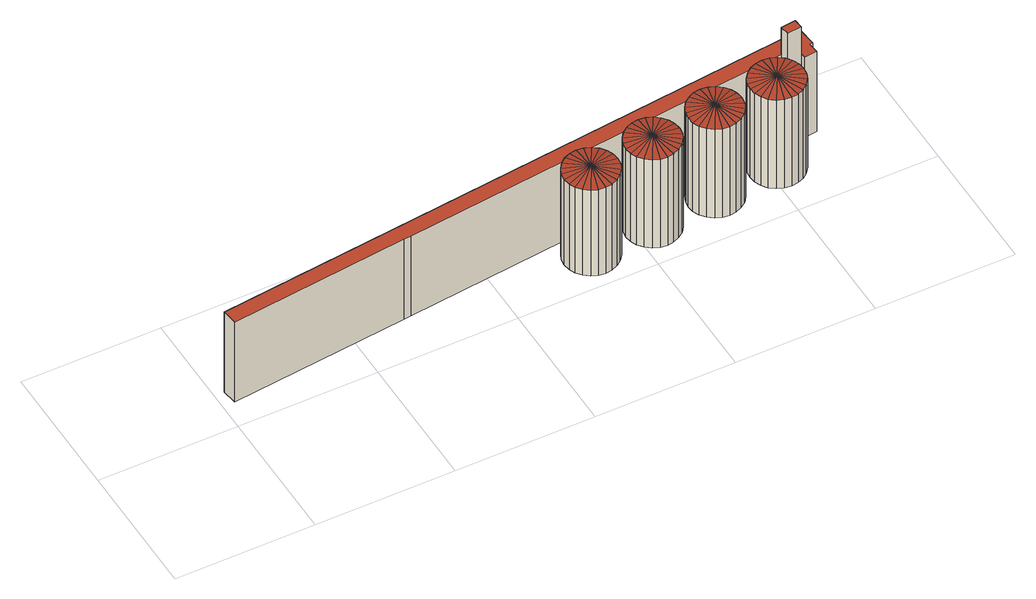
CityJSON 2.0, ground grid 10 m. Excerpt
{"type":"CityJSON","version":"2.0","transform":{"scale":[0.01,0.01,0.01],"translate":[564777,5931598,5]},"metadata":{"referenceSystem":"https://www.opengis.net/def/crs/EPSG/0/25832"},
"CityObjects":{
"building1":{"type":"Building","attributes":{"Grundfläche 2D":50.71,"Grundhöhe NN":5.56},"geometry":[{"type":"Solid","lod":"3","boundaries":[[[[0,1,2,3,4,5,6,7,8,9]],[[10,2,1,11]],[[12,3,2,10]],[[13,4,3,12]],[[14,5,4,13]],[[15,6,5,14]],[[16,7,6,15]],[[17,8,7,16]],[[18,9,8,17]],[[0,9,18,19]],[[11,1,0,19]],[[14,13,12,10,11,19,18,17,16,15]]]],"semantics":{"surfaces":[{"type":"RoofSurface"},{"type":"WallSurface"},{"type":"GroundSurface"}],"values":[[0,1,1,1,1,1,1,1,1,1,1,2]]}}]},
"building2":{"type":"Building","attributes":{"Grundfläche 2D":11.39,"Grundhöhe NN":5.68},"geometry":[{"type":"Solid","lod":"3","boundaries":[[[[20,21,22]],[[22,21,23]],[[24,21,20]],[[25,21,24]],[[26,21,25]],[[27,21,26]],[[28,21,27]],[[29,21,28]],[[30,21,29]],[[31,21,30]],[[32,21,31]],[[33,21,32]],[[34,21,33]],[[35,21,34]],[[36,21,35]],[[37,21,36]],[[38,21,37]],[[39,21,38]],[[40,21,39]],[[41,21,40]],[[42,21,41]],[[43,21,42]],[[44,21,43]],[[23,21,44]],[[22,45,46,20]],[[20,46,47,24]],[[24,47,48,25]],[[25,48,49,26]],[[26,49,50,27]],[[27,50,51,28]],[[28,51,52,29]],[[29,52,53,30]],[[30,53,54,31]],[[31,54,55,32]],[[32,55,56,33]],[[33,56,57,34]],[[34,57,58,35]],[[35,58,59,36]],[[36,59,60,37]],[[37,60,61,38]],[[38,61,62,39]],[[39,62,63,40]],[[23,64,45,22]],[[40,63,65,41]],[[41,65,66,42]],[[42,66,67,43]],[[43,67,68,44]],[[44,68,64,23]],[[65,63,62,61,60,59,58,57,56,55,54,53,52,51,50,49,48,47,46,45,64,68,67,66]]]],"semantics":{"surfaces":[{"type":"RoofSurface"},{"type":"WallSurface"},{"type":"GroundSurface"}],"values":[[0,0,0,0,0,0,0,0,0,0,0,0,0,0,0,0,0,0,0,0,0,0,0,0,1,1,1,1,1,1,1,1,1,1,1,1,1,1,1,1,1,1,1,1,1,1,1,1,2]]}}]},
"building3":{"type":"Building","attributes":{"Grundfläche 2D":11.38,"Grundhöhe NN":5.65},"geometry":[{"type":"Solid","lod":"3","boundaries":[[[[69,70,71]],[[72,69,71]],[[70,73,71]],[[73,74,71]],[[74,75,71]],[[75,76,71]],[[76,77,71]],[[77,78,71]],[[78,79,71]],[[79,80,71]],[[80,81,71]],[[81,82,71]],[[82,83,71]],[[83,84,71]],[[84,85,71]],[[85,86,71]],[[86,87,71]],[[87,88,71]],[[88,89,71]],[[89,90,71]],[[90,91,71]],[[91,92,71]],[[92,93,71]],[[93,72,71]],[[94,70,69,95]],[[96,73,70,94]],[[97,74,73,96]],[[98,75,74,97]],[[99,76,75,98]],[[100,77,76,99]],[[101,78,77,100]],[[102,79,78,101]],[[103,80,79,102]],[[104,81,80,103]],[[105,82,81,104]],[[106,83,82,105]],[[107,84,83,106]],[[108,85,84,107]],[[109,86,85,108]],[[110,87,86,109]],[[111,88,87,110]],[[112,89,88,111]],[[95,69,72,113]],[[114,90,89,112]],[[115,91,90,114]],[[116,92,91,115]],[[117,93,92,116]],[[113,72,93,117]],[[97,96,94,95,113,117,116,115,114,112,111,110,109,108,107,106,105,104,103,102,101,100,99,98]]]],"semantics":{"surfaces":[{"type":"RoofSurface"},{"type":"WallSurface"},{"type":"GroundSurface"}],"values":[[0,0,0,0,0,0,0,0,0,0,0,0,0,0,0,0,0,0,0,0,0,0,0,0,1,1,1,1,1,1,1,1,1,1,1,1,1,1,1,1,1,1,1,1,1,1,1,1,2]]}}]},
"building4":{"type":"Building","attributes":{"Grundfläche 2D":11.39,"Grundhöhe NN":5.6},"geometry":[{"type":"Solid","lod":"3","boundaries":[[[[118,119,120]],[[120,119,121]],[[122,119,118]],[[123,119,122]],[[124,119,123]],[[125,119,124]],[[126,119,125]],[[127,119,126]],[[128,119,127]],[[129,119,128]],[[130,119,129]],[[131,119,130]],[[132,119,131]],[[133,119,132]],[[134,119,133]],[[135,119,134]],[[136,119,135]],[[137,119,136]],[[138,119,137]],[[139,119,138]],[[140,119,139]],[[141,119,140]],[[142,119,141]],[[121,119,142]],[[120,143,144,118]],[[118,144,145,122]],[[122,145,146,123]],[[123,146,147,124]],[[124,147,148,125]],[[125,148,149,126]],[[126,149,150,127]],[[127,150,151,128]],[[128,151,152,129]],[[129,152,153,130]],[[130,153,154,131]],[[131,154,155,132]],[[132,155,156,133]],[[133,156,157,134]],[[134,157,158,135]],[[135,158,159,136]],[[136,159,160,137]],[[137,160,161,138]],[[121,162,143,120]],[[138,161,163,139]],[[139,163,164,140]],[[140,164,165,141]],[[141,165,166,142]],[[142,166,162,121]],[[156,155,154,153,152,151,150,149,148,147,146,145,144,143,162,166,165,164,163,161,160,159,158,157]]]],"semantics":{"surfaces":[{"type":"RoofSurface"},{"type":"WallSurface"},{"type":"GroundSurface"}],"values":[[0,0,0,0,0,0,0,0,0,0,0,0,0,0,0,0,0,0,0,0,0,0,0,0,1,1,1,1,1,1,1,1,1,1,1,1,1,1,1,1,1,1,1,1,1,1,1,1,2]]}}]},
"building5":{"type":"Building","attributes":{"Grundfläche 2D":11.38,"Grundhöhe NN":5.61},"geometry":[{"type":"Solid","lod":"3","boundaries":[[[[167,168,169]],[[169,168,170]],[[171,168,167]],[[172,168,171]],[[173,168,172]],[[174,168,173]],[[175,168,174]],[[176,168,175]],[[177,168,176]],[[178,168,177]],[[179,168,178]],[[180,168,179]],[[181,168,180]],[[182,168,181]],[[183,168,182]],[[184,168,183]],[[185,168,184]],[[186,168,185]],[[187,168,186]],[[188,168,187]],[[189,168,188]],[[190,168,189]],[[191,168,190]],[[170,168,191]],[[169,192,193,167]],[[167,193,194,171]],[[171,194,195,172]],[[172,195,196,173]],[[173,196,197,174]],[[174,197,198,175]],[[175,198,199,176]],[[176,199,200,177]],[[177,200,201,178]],[[178,201,202,179]],[[179,202,203,180]],[[180,203,204,181]],[[181,204,205,182]],[[182,205,206,183]],[[183,206,207,184]],[[184,207,208,185]],[[185,208,209,186]],[[186,209,210,187]],[[170,211,192,169]],[[187,210,212,188]],[[188,212,213,189]],[[189,213,214,190]],[[190,214,215,191]],[[191,215,211,170]],[[212,210,209,208,207,206,205,204,203,202,201,200,199,198,197,196,195,194,193,192,211,215,214,213]]]],"semantics":{"surfaces":[{"type":"RoofSurface"},{"type":"WallSurface"},{"type":"GroundSurface"}],"values":[[0,0,0,0,0,0,0,0,0,0,0,0,0,0,0,0,0,0,0,0,0,0,0,0,1,1,1,1,1,1,1,1,1,1,1,1,1,1,1,1,1,1,1,1,1,1,1,1,2]]}}]},
"building6":{"type":"Building","attributes":{"Grundfläche 2D":0.716,"Grundhöhe NN":5.61},"geometry":[{"type":"Solid","lod":"3","boundaries":[[[[216,217,218,219]],[[220,218,217,221]],[[222,219,218,220]],[[223,216,219,222]],[[221,217,216,223]],[[222,220,221,223]]]],"semantics":{"surfaces":[{"type":"RoofSurface"},{"type":"WallSurface"},{"type":"GroundSurface"}],"values":[[0,1,1,1,1,2]]}}]}
},
"vertices":[
[1422,340,756],[4337,653,756],[4348,549,756],[4441,559,756],[4433,638,756],[4456,641,756],[4441,778,756],[74,310,756],[86,198,756],[1369,336,756],[4348,549,56],[4337,653,56],[4441,559,56],[4433,638,56],[4456,641,56],[4441,778,56],[74,310,56],[86,198,56],[1369,336,56],[1422,340,56],
[2573,101,820],[2669,267,848],[2533,132,820],[2503,171,820],[2619,82,820],[2669,76,820],[2718,82,820],[2765,101,820],[2804,132,820],[2835,171,820],[2854,218,820],[2860,267,820],[2854,317,820],[2835,363,820],[2804,403,820],[2764,433,820],[2718,452,820],[2669,459,820],[2619,452,820],[2573,433,820],[2533,402,820],[2503,363,820],[2484,317,820],[2477,267,820],[2484,217,820],[2533,132,68],[2573,101,68],[2619,82,68],[2669,76,68],[2718,82,68],[2765,101,68],[2804,132,68],[2835,171,68],[2854,218,68],[2860,267,68],[2854,317,68],[2835,363,68],[2804,403,68],[2764,433,68],[2718,452,68],[2669,459,68],[2619,452,68],[2573,433,68],[2533,402,68],[2503,171,68],[2503,363,68],[2484,317,68],[2477,267,68],[2484,217,68],
[2993,167,838],[3033,137,838],[3129,303,867],[2963,207,838],[3079,118,838],[3129,111,838],[3178,118,838],[3224,137,838],[3264,167,838],[3294,207,838],[3314,253,838],[3320,303,838],[3314,353,838],[3294,399,838],[3264,438,838],[3224,469,838],[3178,488,838],[3129,494,838],[3079,488,838],[3033,469,838],[2993,438,838],[2963,399,838],[2944,352,838],[2937,303,838],[2944,253,838],[3033,137,65],[2993,167,65],[3079,118,65],[3129,111,65],[3178,118,65],[3224,137,65],[3264,167,65],[3294,207,65],[3314,253,65],[3320,303,65],[3314,353,65],[3294,399,65],[3264,438,65],[3224,469,65],[3178,488,65],[3129,494,65],[3079,488,65],[3033,469,65],[2993,438,65],[2963,207,65],[2963,399,65],[2944,352,65],[2937,303,65],[2944,253,65],
[3506,188,838],[3601,354,867],[3466,218,838],[3436,258,838],[3552,169,838],[3601,162,838],[3651,169,838],[3697,188,838],[3737,218,838],[3767,258,838],[3786,304,838],[3793,354,838],[3786,403,838],[3767,449,838],[3737,489,838],[3697,519,838],[3651,539,838],[3601,545,838],[3552,539,838],[3506,519,838],[3466,489,838],[3436,449,838],[3417,403,838],[3410,354,838],[3416,304,838],[3466,218,60],[3506,188,60],[3552,169,60],[3601,162,60],[3651,169,60],[3697,188,60],[3737,218,60],[3767,258,60],[3786,304,60],[3793,354,60],[3786,403,60],[3767,449,60],[3737,489,60],[3697,519,60],[3651,539,60],[3601,545,60],[3552,539,60],[3506,519,60],[3466,489,60],[3436,258,60],[3436,449,60],[3417,403,60],[3410,354,60],[3416,304,60],
[3970,229,838],[4066,395,867],[3930,259,838],[3900,299,838],[4016,210,838],[4066,203,838],[4115,210,838],[4162,229,838],[4201,259,838],[4232,299,838],[4251,345,838],[4257,395,838],[4251,444,838],[4232,490,838],[4201,530,838],[4161,560,838],[4115,580,838],[4066,586,838],[4016,580,838],[3970,560,838],[3930,530,838],[3900,490,838],[3881,444,838],[3874,395,838],[3881,345,838],[3930,259,61],[3970,229,61],[4016,210,61],[4066,203,61],[4115,210,61],[4162,229,61],[4201,259,61],[4232,299,61],[4251,345,61],[4257,395,61],[4251,444,61],[4232,490,61],[4201,530,61],[4161,560,61],[4115,580,61],[4066,586,61],[4016,580,61],[3970,560,61],[3930,530,61],[3900,299,61],[3900,490,61],[3881,444,61],[3874,395,61],[3881,345,61],
[4337,653,996],[4232,642,996],[4240,575,996],[4344,586,996],[4240,575,61],[4232,642,61],[4344,586,61],[4337,653,61]
]}
